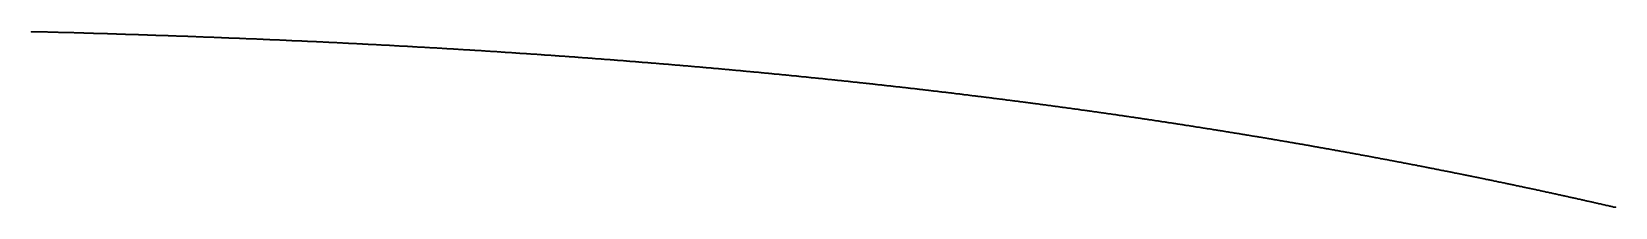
# Model space of a CAD drawing. Header units: metres. Extents: x 0 to 360, y 0 to 49.
# Drawn here: x 247.5 to 258.74, y 48.13 to 49.38 of the extents above; entities that cross this region are included whole.
import ezdxf

# ---------------------------------------------------------------- set-up
doc = ezdxf.new("R2010")
doc.units = ezdxf.units.M

msp = doc.modelspace()

# ---------------------------------------------------------------- linework, layer by layer
for p in [(247.498, 49.375), (247.504, 49.375), (247.51, 49.375), (247.516, 49.375), (247.521, 49.375), (247.527, 49.375), (247.533, 49.374), (247.539, 49.374), (247.545, 49.374), (247.55, 49.374), (247.556, 49.374), (247.562, 49.374), (247.568, 49.374), (247.574, 49.373), (247.58, 49.373), (247.585, 49.373), (247.591, 49.373), (247.597, 49.373), (247.603, 49.373), (247.609, 49.373), (247.614, 49.372), (247.62, 49.372), (247.626, 49.372), (247.632, 49.372), (247.638, 49.372), (247.644, 49.372), (247.649, 49.371), (247.655, 49.371), (247.661, 49.371), (247.667, 49.371), (247.673, 49.371), (247.678, 49.371), (247.684, 49.371), (247.69, 49.37), (247.696, 49.37), (247.702, 49.37), (247.708, 49.37), (247.713, 49.37), (247.719, 49.37), (247.725, 49.369), (247.731, 49.369), (247.737, 49.369), (247.742, 49.369), (247.748, 49.369), (247.754, 49.369), (247.76, 49.368), (247.766, 49.368), (247.772, 49.368), (247.777, 49.368), (247.783, 49.368), (247.789, 49.368), (247.795, 49.368), (247.801, 49.367), (247.806, 49.367), (247.812, 49.367), (247.818, 49.367), (247.824, 49.367), (247.83, 49.367), (247.836, 49.366), (247.841, 49.366), (247.847, 49.366), (247.853, 49.366), (247.859, 49.366), (247.865, 49.366), (247.871, 49.365), (247.876, 49.365), (247.882, 49.365), (247.888, 49.365), (247.894, 49.365), (247.9, 49.365), (247.905, 49.364), (247.911, 49.364), (247.917, 49.364), (247.923, 49.364), (247.929, 49.364), (247.935, 49.364), (247.94, 49.363), (247.946, 49.363), (247.952, 49.363), (247.958, 49.363), (247.964, 49.363), (247.969, 49.362), (247.975, 49.362), (247.981, 49.362), (247.987, 49.362), (247.993, 49.362), (247.999, 49.362), (248.004, 49.361), (248.01, 49.361), (248.016, 49.361), (248.022, 49.361), (248.028, 49.361), (248.033, 49.361), (248.039, 49.36), (248.045, 49.36), (248.051, 49.36), (248.057, 49.36), (248.063, 49.36), (248.068, 49.36), (248.074, 49.359), (248.08, 49.359), (248.086, 49.359), (248.092, 49.359), (248.098, 49.359), (248.103, 49.358), (248.109, 49.358), (248.115, 49.358), (248.121, 49.358), (248.127, 49.358), (248.132, 49.358), (248.138, 49.357), (248.144, 49.357), (248.15, 49.357), (248.156, 49.357), (248.162, 49.357), (248.167, 49.356), (248.173, 49.356), (248.179, 49.356), (248.185, 49.356), (248.191, 49.356), (248.196, 49.356), (248.202, 49.355), (248.208, 49.355), (248.214, 49.355), (248.22, 49.355), (248.226, 49.355), (248.231, 49.354), (248.237, 49.354), (248.243, 49.354), (248.249, 49.354), (248.255, 49.354), (248.26, 49.353), (248.266, 49.353), (248.272, 49.353), (248.278, 49.353), (248.284, 49.353), (248.29, 49.353), (248.295, 49.352), (248.301, 49.352), (248.307, 49.352), (248.313, 49.352), (248.319, 49.352), (248.324, 49.351), (248.33, 49.351), (248.336, 49.351), (248.342, 49.351), (248.348, 49.351), (248.354, 49.35), (248.359, 49.35), (248.365, 49.35), (248.371, 49.35), (248.377, 49.35), (248.383, 49.349), (248.389, 49.349), (248.394, 49.349), (248.4, 49.349), (248.406, 49.349), (248.412, 49.348), (248.418, 49.348), (248.423, 49.348), (248.429, 49.348), (248.435, 49.348), (248.441, 49.347), (248.447, 49.347), (248.453, 49.347), (248.458, 49.347), (248.464, 49.347), (248.47, 49.346), (248.476, 49.346), (248.482, 49.346), (248.487, 49.346), (248.493, 49.346), (248.499, 49.345), (248.505, 49.345), (248.511, 49.345), (248.517, 49.345), (248.522, 49.345), (248.528, 49.344), (248.534, 49.344), (248.54, 49.344), (248.546, 49.344), (248.551, 49.344), (248.557, 49.343), (248.563, 49.343), (248.569, 49.343), (248.575, 49.343), (248.581, 49.343), (248.586, 49.342), (248.592, 49.342), (248.598, 49.342), (248.604, 49.342), (248.61, 49.341), (248.616, 49.341), (248.621, 49.341), (248.627, 49.341), (248.633, 49.341), (248.639, 49.34), (248.645, 49.34), (248.65, 49.34), (248.656, 49.34), (248.662, 49.34), (248.668, 49.339), (248.674, 49.339), (248.68, 49.339), (248.685, 49.339), (248.691, 49.338), (248.697, 49.338), (248.703, 49.338), (248.709, 49.338), (248.714, 49.338), (248.72, 49.337), (248.726, 49.337), (248.732, 49.337), (248.738, 49.337), (248.744, 49.336), (248.749, 49.336), (248.755, 49.336), (248.761, 49.336), (248.767, 49.336), (248.773, 49.335), (248.778, 49.335), (248.784, 49.335), (248.79, 49.335), (248.796, 49.334), (248.802, 49.334), (248.808, 49.334), (248.813, 49.334), (248.819, 49.334), (248.825, 49.333), (248.831, 49.333), (248.837, 49.333), (248.843, 49.333), (248.848, 49.332), (248.854, 49.332), (248.86, 49.332), (248.866, 49.332), (248.872, 49.332), (248.877, 49.331), (248.883, 49.331), (248.889, 49.331), (248.895, 49.331), (248.901, 49.33), (248.907, 49.33), (248.912, 49.33), (248.918, 49.33), (248.924, 49.329), (248.93, 49.329), (248.936, 49.329), (248.941, 49.329), (248.947, 49.329), (248.953, 49.328), (248.959, 49.328), (248.965, 49.328), (248.971, 49.328), (248.976, 49.327), (248.982, 49.327), (248.988, 49.327), (248.994, 49.327), (249, 49.326), (249.006, 49.326), (249.011, 49.326), (249.017, 49.326), (249.023, 49.325), (249.029, 49.325), (249.035, 49.325), (249.04, 49.325), (249.046, 49.325), (249.052, 49.324), (249.058, 49.324), (249.064, 49.324), (249.07, 49.324), (249.075, 49.323), (249.081, 49.323), (249.087, 49.323), (249.093, 49.323), (249.099, 49.322), (249.104, 49.322), (249.11, 49.322), (249.116, 49.322), (249.122, 49.321), (249.128, 49.321), (249.134, 49.321), (249.139, 49.321), (249.145, 49.32), (249.151, 49.32), (249.157, 49.32), (249.163, 49.32), (249.169, 49.319), (249.174, 49.319), (249.18, 49.319), (249.186, 49.319), (249.192, 49.318), (249.198, 49.318), (249.203, 49.318), (249.209, 49.318), (249.215, 49.317), (249.221, 49.317), (249.227, 49.317), (249.233, 49.317), (249.238, 49.316), (249.244, 49.316), (249.25, 49.316), (249.256, 49.316), (249.262, 49.315), (249.267, 49.315), (249.273, 49.315), (249.279, 49.315), (249.285, 49.314), (249.291, 49.314), (249.297, 49.314), (249.302, 49.314), (249.308, 49.313), (249.314, 49.313), (249.32, 49.313), (249.326, 49.313), (249.332, 49.312), (249.337, 49.312), (249.343, 49.312), (249.349, 49.311), (249.355, 49.311), (249.361, 49.311), (249.366, 49.311), (249.372, 49.31), (249.378, 49.31), (249.384, 49.31), (249.39, 49.31), (249.396, 49.309), (249.401, 49.309), (249.407, 49.309), (249.413, 49.309), (249.419, 49.308), (249.425, 49.308), (249.431, 49.308), (249.436, 49.308), (249.442, 49.307), (249.448, 49.307), (249.454, 49.307), (249.46, 49.306), (249.465, 49.306), (249.471, 49.306), (249.477, 49.306), (249.483, 49.305), (249.489, 49.305), (249.495, 49.305), (249.5, 49.305), (249.506, 49.304), (249.512, 49.304), (249.518, 49.304), (249.524, 49.303), (249.529, 49.303), (249.535, 49.303), (249.541, 49.303), (249.547, 49.302), (249.553, 49.302), (249.559, 49.302), (249.564, 49.302), (249.57, 49.301), (249.576, 49.301), (249.582, 49.301), (249.588, 49.3), (249.594, 49.3), (249.599, 49.3), (249.605, 49.3), (249.611, 49.299), (249.617, 49.299), (249.623, 49.299), (249.628, 49.298), (249.634, 49.298), (249.64, 49.298), (249.646, 49.298), (249.652, 49.297), (249.658, 49.297), (249.663, 49.297), (249.669, 49.296), (249.675, 49.296), (249.681, 49.296), (249.687, 49.296), (249.693, 49.295), (249.698, 49.295), (249.704, 49.295), (249.71, 49.294), (249.716, 49.294), (249.722, 49.294), (249.727, 49.294), (249.733, 49.293), (249.739, 49.293), (249.745, 49.293), (249.751, 49.292), (249.757, 49.292), (249.762, 49.292), (249.768, 49.292), (249.774, 49.291), (249.78, 49.291), (249.786, 49.291), (249.791, 49.29), (249.797, 49.29), (249.803, 49.29), (249.809, 49.289), (249.815, 49.289), (249.821, 49.289), (249.826, 49.289), (249.832, 49.288), (249.838, 49.288), (249.844, 49.288), (249.85, 49.287), (249.856, 49.287), (249.861, 49.287), (249.867, 49.286), (249.873, 49.286), (249.879, 49.286), (249.885, 49.286), (249.89, 49.285), (249.896, 49.285), (249.902, 49.285), (249.908, 49.284), (249.914, 49.284), (249.92, 49.284), (249.925, 49.283), (249.931, 49.283), (249.937, 49.283), (249.943, 49.283), (249.949, 49.282), (249.955, 49.282), (249.96, 49.282), (249.966, 49.281), (249.972, 49.281), (249.978, 49.281), (249.984, 49.28), (249.989, 49.28), (249.995, 49.28), (250.001, 49.279), (250.007, 49.279), (250.013, 49.279), (250.019, 49.279), (250.024, 49.278), (250.03, 49.278), (250.036, 49.278), (250.042, 49.277), (250.048, 49.277), (250.054, 49.277), (250.059, 49.276), (250.065, 49.276), (250.071, 49.276), (250.077, 49.275), (250.083, 49.275), (250.088, 49.275), (250.094, 49.274), (250.1, 49.274), (250.106, 49.274), (250.112, 49.273), (250.118, 49.273), (250.123, 49.273), (250.129, 49.273), (250.135, 49.272), (250.141, 49.272), (250.147, 49.272), (250.153, 49.271), (250.158, 49.271), (250.164, 49.271), (250.17, 49.27), (250.176, 49.27), (250.182, 49.27), (250.187, 49.269), (250.193, 49.269), (250.199, 49.269), (250.205, 49.268), (250.211, 49.268), (250.217, 49.268), (250.222, 49.267), (250.228, 49.267), (250.234, 49.267), (250.24, 49.266), (250.246, 49.266), (250.251, 49.266), (250.257, 49.265), (250.263, 49.265), (250.269, 49.265), (250.275, 49.264), (250.281, 49.264), (250.286, 49.264), (250.292, 49.263), (250.298, 49.263), (250.304, 49.263), (250.31, 49.262), (250.316, 49.262), (250.321, 49.262), (250.327, 49.261), (250.333, 49.261), (250.339, 49.261), (250.345, 49.26), (250.35, 49.26), (250.356, 49.26), (250.362, 49.259), (250.368, 49.259), (250.374, 49.259), (250.38, 49.258), (250.385, 49.258), (250.391, 49.258), (250.397, 49.257), (250.403, 49.257), (250.409, 49.257), (250.415, 49.256), (250.42, 49.256), (250.426, 49.256), (250.432, 49.255), (250.438, 49.255), (250.444, 49.255), (250.449, 49.254), (250.455, 49.254), (250.461, 49.254), (250.467, 49.253), (250.473, 49.253), (250.479, 49.252), (250.484, 49.252), (250.49, 49.252), (250.496, 49.251), (250.502, 49.251), (250.508, 49.251), (250.514, 49.25), (250.519, 49.25), (250.525, 49.25), (250.531, 49.249), (250.537, 49.249), (250.543, 49.249), (250.548, 49.248), (250.554, 49.248), (250.56, 49.248), (250.566, 49.247), (250.572, 49.247), (250.578, 49.246), (250.583, 49.246), (250.589, 49.246), (250.595, 49.245), (250.601, 49.245), (250.607, 49.245), (250.613, 49.244), (250.618, 49.244), (250.624, 49.244), (250.63, 49.243), (250.636, 49.243), (250.642, 49.243), (250.648, 49.242), (250.653, 49.242), (250.659, 49.241), (250.665, 49.241), (250.671, 49.241), (250.677, 49.24), (250.682, 49.24), (250.688, 49.24), (250.694, 49.239), (250.7, 49.239), (250.706, 49.238), (250.712, 49.238), (250.717, 49.238), (250.723, 49.237), (250.729, 49.237), (250.735, 49.237), (250.741, 49.236), (250.747, 49.236), (250.752, 49.236), (250.758, 49.235), (250.764, 49.235), (250.77, 49.234), (250.776, 49.234), (250.781, 49.234), (250.787, 49.233), (250.793, 49.233), (250.799, 49.233), (250.805, 49.232), (250.811, 49.232), (250.816, 49.231), (250.822, 49.231), (250.828, 49.231), (250.834, 49.23), (250.84, 49.23), (250.846, 49.23), (250.851, 49.229), (250.857, 49.229), (250.863, 49.228), (250.869, 49.228), (250.875, 49.228), (250.88, 49.227), (250.886, 49.227), (250.892, 49.226), (250.898, 49.226), (250.904, 49.226), (250.91, 49.225), (250.915, 49.225), (250.921, 49.225), (250.927, 49.224), (250.933, 49.224), (250.939, 49.223), (250.945, 49.223), (250.95, 49.223), (250.956, 49.222), (250.962, 49.222), (250.968, 49.221), (250.974, 49.221), (250.98, 49.221), (250.985, 49.22), (250.991, 49.22), (250.997, 49.219), (251.003, 49.219), (251.009, 49.219), (251.014, 49.218), (251.02, 49.218), (251.026, 49.218), (251.032, 49.217), (251.038, 49.217), (251.044, 49.216), (251.049, 49.216), (251.055, 49.216), (251.061, 49.215), (251.067, 49.215), (251.073, 49.214), (251.079, 49.214), (251.084, 49.214), (251.09, 49.213), (251.096, 49.213), (251.102, 49.212), (251.108, 49.212), (251.113, 49.212), (251.119, 49.211), (251.125, 49.211), (251.131, 49.21), (251.137, 49.21), (251.143, 49.209), (251.148, 49.209), (251.154, 49.209), (251.16, 49.208), (251.166, 49.208), (251.172, 49.207), (251.178, 49.207), (251.183, 49.207), (251.189, 49.206), (251.195, 49.206), (251.201, 49.205), (251.207, 49.205), (251.213, 49.205), (251.218, 49.204), (251.224, 49.204), (251.23, 49.203), (251.236, 49.203), (251.242, 49.203), (251.247, 49.202), (251.253, 49.202), (251.259, 49.201), (251.265, 49.201), (251.271, 49.2), (251.277, 49.2), (251.282, 49.2), (251.288, 49.199), (251.294, 49.199), (251.3, 49.198), (251.306, 49.198), (251.312, 49.198), (251.317, 49.197), (251.323, 49.197), (251.329, 49.196), (251.335, 49.196), (251.341, 49.195), (251.347, 49.195), (251.352, 49.195), (251.358, 49.194), (251.364, 49.194), (251.37, 49.193), (251.376, 49.193), (251.381, 49.192), (251.387, 49.192), (251.393, 49.192), (251.399, 49.191), (251.405, 49.191), (251.411, 49.19), (251.416, 49.19), (251.422, 49.189), (251.428, 49.189), (251.434, 49.189), (251.44, 49.188), (251.446, 49.188), (251.451, 49.187), (251.457, 49.187), (251.463, 49.186), (251.469, 49.186), (251.475, 49.186), (251.48, 49.185), (251.486, 49.185), (251.492, 49.184), (251.498, 49.184), (251.504, 49.183), (251.51, 49.183), (251.515, 49.182), (251.521, 49.182), (251.527, 49.182), (251.533, 49.181), (251.539, 49.181), (251.545, 49.18), (251.55, 49.18), (251.556, 49.179), (251.562, 49.179), (251.568, 49.178), (251.574, 49.178), (251.58, 49.178), (251.585, 49.177), (251.591, 49.177), (251.597, 49.176), (251.603, 49.176), (251.609, 49.175), (251.614, 49.175), (251.62, 49.174), (251.626, 49.174), (251.632, 49.174), (251.638, 49.173), (251.644, 49.173), (251.649, 49.172), (251.655, 49.172), (251.661, 49.171), (251.667, 49.171), (251.673, 49.17), (251.679, 49.17), (251.684, 49.169), (251.69, 49.169), (251.696, 49.169), (251.702, 49.168), (251.708, 49.168), (251.714, 49.167), (251.719, 49.167), (251.725, 49.166), (251.731, 49.166), (251.737, 49.165), (251.743, 49.165), (251.748, 49.164), (251.754, 49.164), (251.76, 49.164), (251.766, 49.163), (251.772, 49.163), (251.778, 49.162), (251.783, 49.162), (251.789, 49.161), (251.795, 49.161), (251.801, 49.16), (251.807, 49.16), (251.813, 49.159), (251.818, 49.159), (251.824, 49.158), (251.83, 49.158), (251.836, 49.157), (251.842, 49.157), (251.848, 49.157), (251.853, 49.156), (251.859, 49.156), (251.865, 49.155), (251.871, 49.155), (251.877, 49.154), (251.882, 49.154), (251.888, 49.153), (251.894, 49.153), (251.9, 49.152), (251.906, 49.152), (251.912, 49.151), (251.917, 49.151), (251.923, 49.15), (251.929, 49.15), (251.935, 49.149), (251.941, 49.149), (251.947, 49.148), (251.952, 49.148), (251.958, 49.147), (251.964, 49.147), (251.97, 49.147), (251.976, 49.146), (251.982, 49.146), (251.987, 49.145), (251.993, 49.145), (251.999, 49.144), (252.005, 49.144), (252.011, 49.143), (252.017, 49.143), (252.022, 49.142), (252.028, 49.142), (252.034, 49.141), (252.04, 49.141), (252.046, 49.14), (252.051, 49.14), (252.057, 49.139), (252.063, 49.139), (252.069, 49.138), (252.075, 49.138), (252.081, 49.137), (252.086, 49.137), (252.092, 49.136), (252.098, 49.136), (252.104, 49.135), (252.11, 49.135), (252.116, 49.134), (252.121, 49.134), (252.127, 49.133), (252.133, 49.133), (252.139, 49.132), (252.145, 49.132), (252.151, 49.131), (252.156, 49.131), (252.162, 49.13), (252.168, 49.13), (252.174, 49.129), (252.18, 49.129), (252.185, 49.128), (252.191, 49.128), (252.197, 49.127), (252.203, 49.127), (252.209, 49.126), (252.215, 49.126), (252.22, 49.125), (252.226, 49.125), (252.232, 49.124), (252.238, 49.124), (252.244, 49.123), (252.25, 49.123), (252.255, 49.122), (252.261, 49.122), (252.267, 49.121), (252.273, 49.121), (252.279, 49.12), (252.285, 49.12), (252.29, 49.119), (252.296, 49.119), (252.302, 49.118), (252.308, 49.118), (252.314, 49.117), (252.32, 49.117), (252.325, 49.116), (252.331, 49.115), (252.337, 49.115), (252.343, 49.114), (252.349, 49.114), (252.354, 49.113), (252.36, 49.113), (252.366, 49.112), (252.372, 49.112), (252.378, 49.111), (252.384, 49.111), (252.389, 49.11), (252.395, 49.11), (252.401, 49.109), (252.407, 49.109), (252.413, 49.108), (252.419, 49.108), (252.424, 49.107), (252.43, 49.107), (252.436, 49.106), (252.442, 49.106), (252.448, 49.105), (252.454, 49.104), (252.459, 49.104), (252.465, 49.103), (252.471, 49.103), (252.477, 49.102), (252.483, 49.102), (252.489, 49.101), (252.494, 49.101), (252.5, 49.1), (252.506, 49.1), (252.512, 49.099), (252.518, 49.099), (252.524, 49.098), (252.529, 49.098), (252.535, 49.097), (252.541, 49.096), (252.547, 49.096), (252.553, 49.095), (252.558, 49.095), (252.564, 49.094), (252.57, 49.094), (252.576, 49.093), (252.582, 49.093), (252.588, 49.092), (252.593, 49.092), (252.599, 49.091), (252.605, 49.09), (252.611, 49.09), (252.617, 49.089), (252.623, 49.089), (252.628, 49.088), (252.634, 49.088), (252.64, 49.087), (252.646, 49.087), (252.652, 49.086), (252.658, 49.086), (252.663, 49.085), (252.669, 49.084), (252.675, 49.084), (252.681, 49.083), (252.687, 49.083), (252.693, 49.082), (252.698, 49.082), (252.704, 49.081), (252.71, 49.081), (252.716, 49.08), (252.722, 49.079), (252.728, 49.079), (252.733, 49.078), (252.739, 49.078), (252.745, 49.077), (252.751, 49.077), (252.757, 49.076), (252.762, 49.076), (252.768, 49.075), (252.774, 49.074), (252.78, 49.074), (252.786, 49.073), (252.792, 49.073), (252.797, 49.072), (252.803, 49.072), (252.809, 49.071), (252.815, 49.07), (252.821, 49.07), (252.827, 49.069), (252.832, 49.069), (252.838, 49.068), (252.844, 49.068), (252.85, 49.067), (252.856, 49.066), (252.862, 49.066), (252.867, 49.065), (252.873, 49.065), (252.879, 49.064), (252.885, 49.064), (252.891, 49.063), (252.897, 49.062), (252.902, 49.062), (252.908, 49.061), (252.914, 49.061), (252.92, 49.06), (252.926, 49.06), (252.932, 49.059), (252.937, 49.058), (252.943, 49.058), (252.949, 49.057), (252.955, 49.057), (252.961, 49.056), (252.966, 49.055), (252.972, 49.055), (252.978, 49.054), (252.984, 49.054), (252.99, 49.053), (252.996, 49.053), (253.001, 49.052), (253.007, 49.051), (253.013, 49.051), (253.019, 49.05), (253.025, 49.05), (253.031, 49.049), (253.036, 49.048), (253.042, 49.048), (253.048, 49.047), (253.054, 49.047), (253.06, 49.046), (253.066, 49.045), (253.071, 49.045), (253.077, 49.044), (253.083, 49.044), (253.089, 49.043), (253.095, 49.042), (253.101, 49.042), (253.106, 49.041), (253.112, 49.041), (253.118, 49.04), (253.124, 49.039), (253.13, 49.039), (253.136, 49.038), (253.141, 49.038), (253.147, 49.037), (253.153, 49.036), (253.159, 49.036), (253.165, 49.035), (253.171, 49.035), (253.176, 49.034), (253.182, 49.033), (253.188, 49.033), (253.194, 49.032), (253.2, 49.032), (253.205, 49.031), (253.211, 49.03), (253.217, 49.03), (253.223, 49.029), (253.229, 49.029), (253.235, 49.028), (253.24, 49.027), (253.246, 49.027), (253.252, 49.026), (253.258, 49.026), (253.264, 49.025), (253.27, 49.024), (253.275, 49.024), (253.281, 49.023), (253.287, 49.022), (253.293, 49.022), (253.299, 49.021), (253.305, 49.021), (253.31, 49.02), (253.316, 49.019), (253.322, 49.019), (253.328, 49.018), (253.334, 49.017), (253.34, 49.017), (253.345, 49.016), (253.351, 49.016), (253.357, 49.015), (253.363, 49.014), (253.369, 49.014), (253.375, 49.013), (253.38, 49.012), (253.386, 49.012), (253.392, 49.011), (253.398, 49.011), (253.404, 49.01), (253.41, 49.009), (253.415, 49.009), (253.421, 49.008), (253.427, 49.007), (253.433, 49.007), (253.439, 49.006), (253.445, 49.006), (253.45, 49.005), (253.456, 49.004), (253.462, 49.004), (253.468, 49.003), (253.474, 49.002), (253.479, 49.002), (253.485, 49.001), (253.491, 49), (253.497, 49), (253.503, 48.999), (253.509, 48.998), (253.514, 48.998), (253.52, 48.997), (253.526, 48.997), (253.532, 48.996), (253.538, 48.995), (253.544, 48.995), (253.549, 48.994), (253.555, 48.993), (253.561, 48.993), (253.567, 48.992), (253.573, 48.991), (253.579, 48.991), (253.584, 48.99), (253.59, 48.989), (253.596, 48.989), (253.602, 48.988), (253.608, 48.987), (253.614, 48.987), (253.619, 48.986), (253.625, 48.986), (253.631, 48.985), (253.637, 48.984), (253.643, 48.984), (253.649, 48.983), (253.654, 48.982), (253.66, 48.982), (253.666, 48.981), (253.672, 48.98), (253.678, 48.98), (253.684, 48.979), (253.689, 48.978), (253.695, 48.978), (253.701, 48.977), (253.707, 48.976), (253.713, 48.976), (253.719, 48.975), (253.724, 48.974), (253.73, 48.974), (253.736, 48.973), (253.742, 48.972), (253.748, 48.972), (253.754, 48.971), (253.759, 48.97), (253.765, 48.97), (253.771, 48.969), (253.777, 48.968), (253.783, 48.968), (253.789, 48.967), (253.794, 48.966), (253.8, 48.966), (253.806, 48.965), (253.812, 48.964), (253.818, 48.964), (253.824, 48.963), (253.829, 48.962), (253.835, 48.961), (253.841, 48.961), (253.847, 48.96), (253.853, 48.959), (253.858, 48.959), (253.864, 48.958), (253.87, 48.957), (253.876, 48.957), (253.882, 48.956), (253.888, 48.955), (253.893, 48.955), (253.899, 48.954), (253.905, 48.953), (253.911, 48.953), (253.917, 48.952), (253.923, 48.951), (253.928, 48.951), (253.934, 48.95), (253.94, 48.949), (253.946, 48.948), (253.952, 48.948), (253.958, 48.947), (253.963, 48.946), (253.969, 48.946), (253.975, 48.945), (253.981, 48.944), (253.987, 48.944), (253.993, 48.943), (253.998, 48.942), (254.004, 48.942), (254.01, 48.941), (254.016, 48.94), (254.022, 48.939), (254.028, 48.939), (254.033, 48.938), (254.039, 48.937), (254.045, 48.937), (254.051, 48.936), (254.057, 48.935), (254.063, 48.934), (254.068, 48.934), (254.074, 48.933), (254.08, 48.932), (254.086, 48.932), (254.092, 48.931), (254.098, 48.93), (254.103, 48.93), (254.109, 48.929), (254.115, 48.928), (254.121, 48.927), (254.127, 48.927), (254.133, 48.926), (254.138, 48.925), (254.144, 48.925), (254.15, 48.924), (254.156, 48.923), (254.162, 48.922), (254.168, 48.922), (254.173, 48.921), (254.179, 48.92), (254.185, 48.92), (254.191, 48.919), (254.197, 48.918), (254.203, 48.917), (254.208, 48.917), (254.214, 48.916), (254.22, 48.915), (254.226, 48.914), (254.232, 48.914), (254.238, 48.913), (254.243, 48.912), (254.249, 48.912), (254.255, 48.911), (254.261, 48.91), (254.267, 48.909), (254.273, 48.909), (254.278, 48.908), (254.284, 48.907), (254.29, 48.906), (254.296, 48.906), (254.302, 48.905), (254.308, 48.904), (254.313, 48.904), (254.319, 48.903), (254.325, 48.902), (254.331, 48.901), (254.337, 48.901), (254.343, 48.9), (254.348, 48.899), (254.354, 48.898), (254.36, 48.898), (254.366, 48.897), (254.372, 48.896), (254.378, 48.895), (254.383, 48.895), (254.389, 48.894), (254.395, 48.893), (254.401, 48.892), (254.407, 48.892), (254.413, 48.891), (254.418, 48.89), (254.424, 48.889), (254.43, 48.889), (254.436, 48.888), (254.442, 48.887), (254.448, 48.886), (254.453, 48.886), (254.459, 48.885), (254.465, 48.884), (254.471, 48.883), (254.477, 48.883), (254.483, 48.882), (254.488, 48.881), (254.494, 48.88), (254.5, 48.88), (254.506, 48.879), (254.512, 48.878), (254.518, 48.877), (254.523, 48.877), (254.529, 48.876), (254.535, 48.875), (254.541, 48.874), (254.547, 48.874), (254.553, 48.873), (254.558, 48.872), (254.564, 48.871), (254.57, 48.871), (254.576, 48.87), (254.582, 48.869), (254.588, 48.868), (254.593, 48.867), (254.599, 48.867), (254.605, 48.866), (254.611, 48.865), (254.617, 48.864), (254.623, 48.864), (254.628, 48.863), (254.634, 48.862), (254.64, 48.861), (254.646, 48.861), (254.652, 48.86), (254.658, 48.859), (254.663, 48.858), (254.669, 48.857), (254.675, 48.857), (254.681, 48.856), (254.687, 48.855), (254.693, 48.854), (254.698, 48.854), (254.704, 48.853), (254.71, 48.852), (254.716, 48.851), (254.722, 48.85), (254.728, 48.85), (254.733, 48.849), (254.739, 48.848), (254.745, 48.847), (254.751, 48.846), (254.757, 48.846), (254.763, 48.845), (254.768, 48.844), (254.774, 48.843), (254.78, 48.843), (254.786, 48.842), (254.792, 48.841), (254.798, 48.84), (254.803, 48.839), (254.809, 48.839), (254.815, 48.838), (254.821, 48.837), (254.827, 48.836), (254.833, 48.835), (254.838, 48.835), (254.844, 48.834), (254.85, 48.833), (254.856, 48.832), (254.862, 48.831), (254.868, 48.831), (254.873, 48.83), (254.879, 48.829), (254.885, 48.828), (254.891, 48.827), (254.897, 48.827), (254.903, 48.826), (254.908, 48.825), (254.914, 48.824), (254.92, 48.823), (254.926, 48.823), (254.932, 48.822), (254.938, 48.821), (254.943, 48.82), (254.949, 48.819), (254.955, 48.818), (254.961, 48.818), (254.967, 48.817), (254.973, 48.816), (254.978, 48.815), (254.984, 48.814), (254.99, 48.814), (254.996, 48.813), (255.002, 48.812), (255.008, 48.811), (255.013, 48.81), (255.019, 48.809), (255.025, 48.809), (255.031, 48.808), (255.037, 48.807), (255.043, 48.806), (255.048, 48.805), (255.054, 48.805), (255.06, 48.804), (255.066, 48.803), (255.072, 48.802), (255.078, 48.801), (255.083, 48.8), (255.089, 48.8), (255.095, 48.799), (255.101, 48.798), (255.107, 48.797), (255.113, 48.796), (255.118, 48.795), (255.124, 48.795), (255.13, 48.794), (255.136, 48.793), (255.142, 48.792), (255.148, 48.791), (255.153, 48.79), (255.159, 48.79), (255.165, 48.789), (255.171, 48.788), (255.177, 48.787), (255.183, 48.786), (255.188, 48.785), (255.194, 48.785), (255.2, 48.784), (255.206, 48.783), (255.212, 48.782), (255.218, 48.781), (255.223, 48.78), (255.229, 48.779), (255.235, 48.779), (255.241, 48.778), (255.247, 48.777), (255.253, 48.776), (255.258, 48.775), (255.264, 48.774), (255.27, 48.774), (255.276, 48.773), (255.282, 48.772), (255.288, 48.771), (255.293, 48.77), (255.299, 48.769), (255.305, 48.768), (255.311, 48.768), (255.317, 48.767), (255.323, 48.766), (255.328, 48.765), (255.334, 48.764), (255.34, 48.763), (255.346, 48.762), (255.352, 48.762), (255.358, 48.761), (255.363, 48.76), (255.369, 48.759), (255.375, 48.758), (255.381, 48.757), (255.387, 48.756), (255.393, 48.755), (255.398, 48.755), (255.404, 48.754), (255.41, 48.753), (255.416, 48.752), (255.422, 48.751), (255.428, 48.75), (255.433, 48.749), (255.439, 48.748), (255.445, 48.748), (255.451, 48.747), (255.457, 48.746), (255.463, 48.745), (255.468, 48.744), (255.474, 48.743), (255.48, 48.742), (255.486, 48.741), (255.492, 48.741), (255.498, 48.74), (255.503, 48.739), (255.509, 48.738), (255.515, 48.737), (255.521, 48.736), (255.527, 48.735), (255.533, 48.734), (255.538, 48.734), (255.544, 48.733), (255.55, 48.732), (255.556, 48.731), (255.562, 48.73), (255.568, 48.729), (255.574, 48.728), (255.579, 48.727), (255.585, 48.726), (255.591, 48.726), (255.597, 48.725), (255.603, 48.724), (255.609, 48.723), (255.614, 48.722), (255.62, 48.721), (255.626, 48.72), (255.632, 48.719), (255.638, 48.718), (255.644, 48.717), (255.649, 48.717), (255.655, 48.716), (255.661, 48.715), (255.667, 48.714), (255.673, 48.713), (255.679, 48.712), (255.684, 48.711), (255.69, 48.71), (255.696, 48.709), (255.702, 48.708), (255.708, 48.708), (255.714, 48.707), (255.719, 48.706), (255.725, 48.705), (255.731, 48.704), (255.737, 48.703), (255.743, 48.702), (255.749, 48.701), (255.754, 48.7), (255.76, 48.699), (255.766, 48.698), (255.772, 48.697), (255.778, 48.697), (255.784, 48.696), (255.789, 48.695), (255.795, 48.694), (255.801, 48.693), (255.807, 48.692), (255.813, 48.691), (255.819, 48.69), (255.824, 48.689), (255.83, 48.688), (255.836, 48.687), (255.842, 48.686), (255.848, 48.685), (255.854, 48.685), (255.859, 48.684), (255.865, 48.683), (255.871, 48.682), (255.877, 48.681), (255.883, 48.68), (255.889, 48.679), (255.894, 48.678), (255.9, 48.677), (255.906, 48.676), (255.912, 48.675), (255.918, 48.674), (255.924, 48.673), (255.929, 48.672), (255.935, 48.672), (255.941, 48.671), (255.947, 48.67), (255.953, 48.669), (255.959, 48.668), (255.964, 48.667), (255.97, 48.666), (255.976, 48.665), (255.982, 48.664), (255.988, 48.663), (255.994, 48.662), (256, 48.661), (256.005, 48.66), (256.011, 48.659), (256.017, 48.658), (256.023, 48.657), (256.029, 48.656), (256.035, 48.655), (256.04, 48.654), (256.046, 48.654), (256.052, 48.653), (256.058, 48.652), (256.064, 48.651), (256.07, 48.65), (256.075, 48.649), (256.081, 48.648), (256.087, 48.647), (256.093, 48.646), (256.099, 48.645), (256.105, 48.644), (256.11, 48.643), (256.116, 48.642), (256.122, 48.641), (256.128, 48.64), (256.134, 48.639), (256.14, 48.638), (256.145, 48.637), (256.151, 48.636), (256.157, 48.635), (256.163, 48.634), (256.169, 48.633), (256.175, 48.632), (256.18, 48.631), (256.186, 48.63), (256.192, 48.629), (256.198, 48.629), (256.204, 48.628), (256.21, 48.627), (256.215, 48.626), (256.221, 48.625), (256.227, 48.624), (256.233, 48.623), (256.239, 48.622), (256.245, 48.621), (256.25, 48.62), (256.256, 48.619), (256.262, 48.618), (256.268, 48.617), (256.274, 48.616), (256.28, 48.615), (256.285, 48.614), (256.291, 48.613), (256.297, 48.612), (256.303, 48.611), (256.309, 48.61), (256.315, 48.609), (256.321, 48.608), (256.326, 48.607), (256.332, 48.606), (256.338, 48.605), (256.344, 48.604), (256.35, 48.603), (256.356, 48.602), (256.361, 48.601), (256.367, 48.6), (256.373, 48.599), (256.379, 48.598), (256.385, 48.597), (256.391, 48.596), (256.396, 48.595), (256.402, 48.594), (256.408, 48.593), (256.414, 48.592), (256.42, 48.591), (256.426, 48.59), (256.431, 48.589), (256.437, 48.588), (256.443, 48.587), (256.449, 48.586), (256.455, 48.585), (256.461, 48.584), (256.466, 48.583), (256.472, 48.582), (256.478, 48.581), (256.484, 48.58), (256.49, 48.579), (256.496, 48.578), (256.501, 48.577), (256.507, 48.576), (256.513, 48.575), (256.519, 48.574), (256.525, 48.573), (256.531, 48.572), (256.537, 48.571), (256.542, 48.57), (256.548, 48.569), (256.554, 48.568), (256.56, 48.567), (256.566, 48.566), (256.572, 48.565), (256.577, 48.564), (256.583, 48.563), (256.589, 48.562), (256.595, 48.56), (256.601, 48.559), (256.607, 48.558), (256.612, 48.557), (256.618, 48.556), (256.624, 48.555), (256.63, 48.554), (256.636, 48.553), (256.642, 48.552), (256.647, 48.551), (256.653, 48.55), (256.659, 48.549), (256.665, 48.548), (256.671, 48.547), (256.677, 48.546), (256.682, 48.545), (256.688, 48.544), (256.694, 48.543), (256.7, 48.542), (256.706, 48.541), (256.712, 48.54), (256.717, 48.539), (256.723, 48.538), (256.729, 48.537), (256.735, 48.536), (256.741, 48.535), (256.747, 48.534), (256.753, 48.532), (256.758, 48.531), (256.764, 48.53), (256.77, 48.529), (256.776, 48.528), (256.782, 48.527), (256.788, 48.526), (256.793, 48.525), (256.799, 48.524), (256.805, 48.523), (256.811, 48.522), (256.817, 48.521), (256.823, 48.52), (256.828, 48.519), (256.834, 48.518), (256.84, 48.517), (256.846, 48.516), (256.852, 48.515), (256.858, 48.513), (256.863, 48.512), (256.869, 48.511), (256.875, 48.51), (256.881, 48.509), (256.887, 48.508), (256.893, 48.507), (256.898, 48.506), (256.904, 48.505), (256.91, 48.504), (256.916, 48.503), (256.922, 48.502), (256.928, 48.501), (256.934, 48.5), (256.939, 48.498), (256.945, 48.497), (256.951, 48.496), (256.957, 48.495), (256.963, 48.494), (256.969, 48.493), (256.974, 48.492), (256.98, 48.491), (256.986, 48.49), (256.992, 48.489), (256.998, 48.488), (257.004, 48.487), (257.009, 48.486), (257.015, 48.484), (257.021, 48.483), (257.027, 48.482), (257.033, 48.481), (257.039, 48.48), (257.044, 48.479), (257.05, 48.478), (257.056, 48.477), (257.062, 48.476), (257.068, 48.475), (257.074, 48.474), (257.079, 48.472), (257.085, 48.471), (257.091, 48.47), (257.097, 48.469), (257.103, 48.468), (257.109, 48.467), (257.115, 48.466), (257.12, 48.465), (257.126, 48.464), (257.132, 48.463), (257.138, 48.461), (257.144, 48.46), (257.15, 48.459), (257.155, 48.458), (257.161, 48.457), (257.167, 48.456), (257.173, 48.455), (257.179, 48.454), (257.185, 48.453), (257.19, 48.451), (257.196, 48.45), (257.202, 48.449), (257.208, 48.448), (257.214, 48.447), (257.22, 48.446), (257.225, 48.445), (257.231, 48.444), (257.237, 48.443), (257.243, 48.441), (257.249, 48.44), (257.255, 48.439), (257.26, 48.438), (257.266, 48.437), (257.272, 48.436), (257.278, 48.435), (257.284, 48.434), (257.29, 48.432), (257.296, 48.431), (257.301, 48.43), (257.307, 48.429), (257.313, 48.428), (257.319, 48.427), (257.325, 48.426), (257.331, 48.425), (257.336, 48.423), (257.342, 48.422), (257.348, 48.421), (257.354, 48.42), (257.36, 48.419), (257.366, 48.418), (257.371, 48.417), (257.377, 48.416), (257.383, 48.414), (257.389, 48.413), (257.395, 48.412), (257.401, 48.411), (257.406, 48.41), (257.412, 48.409), (257.418, 48.408), (257.424, 48.406), (257.43, 48.405), (257.436, 48.404), (257.441, 48.403), (257.447, 48.402), (257.453, 48.401), (257.459, 48.399), (257.465, 48.398), (257.471, 48.397), (257.477, 48.396), (257.482, 48.395), (257.488, 48.394), (257.494, 48.393), (257.5, 48.391), (257.506, 48.39), (257.512, 48.389), (257.517, 48.388), (257.523, 48.387), (257.529, 48.386), (257.535, 48.384), (257.541, 48.383), (257.547, 48.382), (257.552, 48.381), (257.558, 48.38), (257.564, 48.379), (257.57, 48.378), (257.576, 48.376), (257.582, 48.375), (257.587, 48.374), (257.593, 48.373), (257.599, 48.372), (257.605, 48.37), (257.611, 48.369), (257.617, 48.368), (257.623, 48.367), (257.628, 48.366), (257.634, 48.365), (257.64, 48.363), (257.646, 48.362), (257.652, 48.361), (257.658, 48.36), (257.663, 48.359), (257.669, 48.358), (257.675, 48.356), (257.681, 48.355), (257.687, 48.354), (257.693, 48.353), (257.698, 48.352), (257.704, 48.35), (257.71, 48.349), (257.716, 48.348), (257.722, 48.347), (257.728, 48.346), (257.733, 48.345), (257.739, 48.343), (257.745, 48.342), (257.751, 48.341), (257.757, 48.34), (257.763, 48.339), (257.769, 48.337), (257.774, 48.336), (257.78, 48.335), (257.786, 48.334), (257.792, 48.333), (257.798, 48.331), (257.804, 48.33), (257.809, 48.329), (257.815, 48.328), (257.821, 48.327), (257.827, 48.325), (257.833, 48.324), (257.839, 48.323), (257.844, 48.322), (257.85, 48.321), (257.856, 48.319), (257.862, 48.318), (257.868, 48.317), (257.874, 48.316), (257.879, 48.315), (257.885, 48.313), (257.891, 48.312), (257.897, 48.311), (257.903, 48.31), (257.909, 48.308), (257.915, 48.307), (257.92, 48.306), (257.926, 48.305), (257.932, 48.304), (257.938, 48.302), (257.944, 48.301), (257.95, 48.3), (257.955, 48.299), (257.961, 48.297), (257.967, 48.296), (257.973, 48.295), (257.979, 48.294), (257.985, 48.293), (257.99, 48.291), (257.996, 48.29), (258.002, 48.289), (258.008, 48.288), (258.014, 48.286), (258.02, 48.285), (258.025, 48.284), (258.031, 48.283), (258.037, 48.282), (258.043, 48.28), (258.049, 48.279), (258.055, 48.278), (258.061, 48.277), (258.066, 48.275), (258.072, 48.274), (258.078, 48.273), (258.084, 48.272), (258.09, 48.27), (258.096, 48.269), (258.101, 48.268), (258.107, 48.267), (258.113, 48.265), (258.119, 48.264), (258.125, 48.263), (258.131, 48.262), (258.136, 48.26), (258.142, 48.259), (258.148, 48.258), (258.154, 48.257), (258.16, 48.255), (258.166, 48.254), (258.172, 48.253), (258.177, 48.252), (258.183, 48.25), (258.189, 48.249), (258.195, 48.248), (258.201, 48.247), (258.207, 48.245), (258.212, 48.244), (258.218, 48.243), (258.224, 48.242), (258.23, 48.24), (258.236, 48.239), (258.242, 48.238), (258.247, 48.237), (258.253, 48.235), (258.259, 48.234), (258.265, 48.233), (258.271, 48.231), (258.277, 48.23), (258.282, 48.229), (258.288, 48.228), (258.294, 48.226), (258.3, 48.225), (258.306, 48.224), (258.312, 48.223), (258.318, 48.221), (258.323, 48.22), (258.329, 48.219), (258.335, 48.217), (258.341, 48.216), (258.347, 48.215), (258.353, 48.214), (258.358, 48.212), (258.364, 48.211), (258.37, 48.21), (258.376, 48.208), (258.382, 48.207), (258.388, 48.206), (258.393, 48.205), (258.399, 48.203), (258.405, 48.202), (258.411, 48.201), (258.417, 48.199), (258.423, 48.198), (258.429, 48.197), (258.434, 48.196), (258.44, 48.194), (258.446, 48.193), (258.452, 48.192), (258.458, 48.19), (258.464, 48.189), (258.469, 48.188), (258.475, 48.186), (258.481, 48.185), (258.487, 48.184), (258.493, 48.183), (258.499, 48.181), (258.504, 48.18), (258.51, 48.179), (258.516, 48.177), (258.522, 48.176), (258.528, 48.175), (258.534, 48.173), (258.539, 48.172), (258.545, 48.171), (258.551, 48.169), (258.557, 48.168), (258.563, 48.167), (258.569, 48.166), (258.575, 48.164), (258.58, 48.163), (258.586, 48.162), (258.592, 48.16), (258.598, 48.159), (258.604, 48.158), (258.61, 48.156), (258.615, 48.155), (258.621, 48.154), (258.627, 48.152), (258.633, 48.151), (258.639, 48.15), (258.645, 48.148), (258.65, 48.147), (258.656, 48.146), (258.662, 48.144), (258.668, 48.143), (258.674, 48.142), (258.68, 48.14), (258.686, 48.139), (258.691, 48.138), (258.697, 48.136), (258.703, 48.135), (258.709, 48.134), (258.715, 48.132), (258.721, 48.131), (258.726, 48.13), (258.732, 48.128), (258.738, 48.127), (258.744, 48.126)]:
    msp.add_point(p)

doc.saveas('drawing.dxf')
